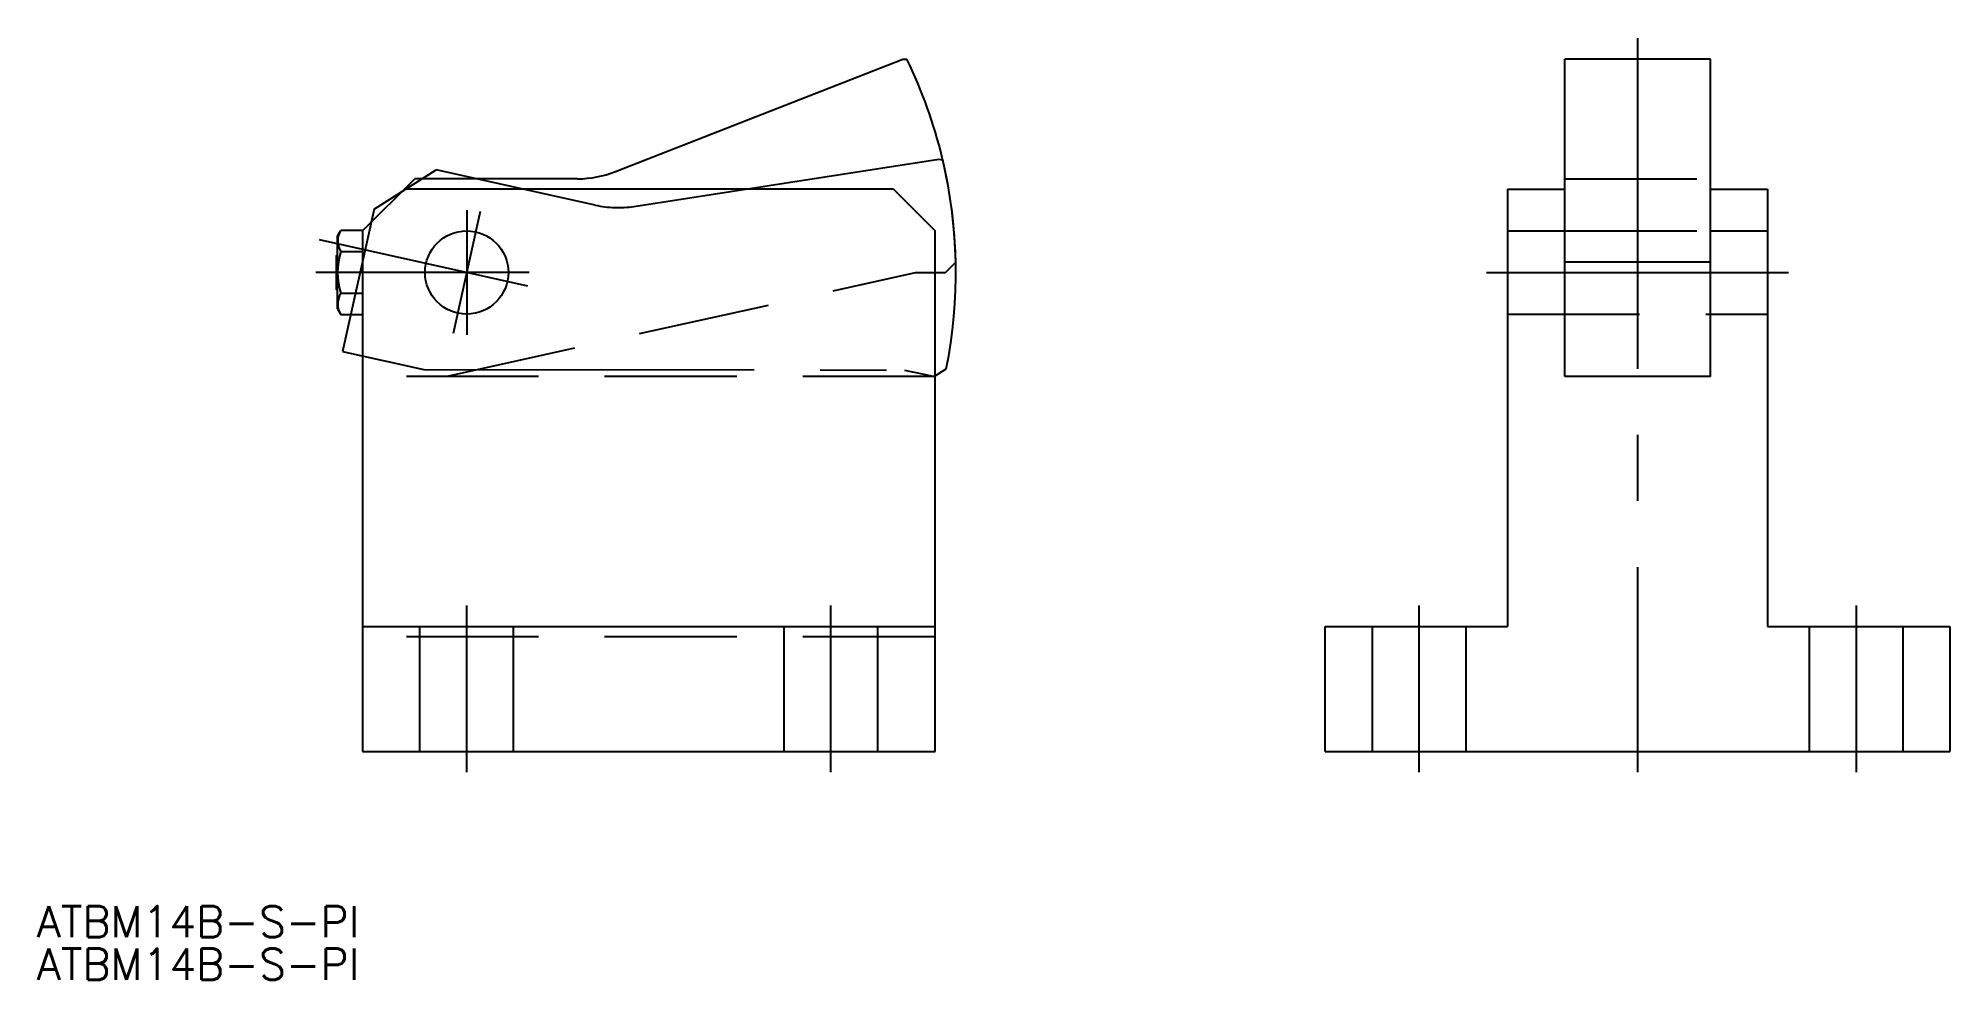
# Model space of a CAD drawing. Extents: x -31 to 152, y -22 to 69.
import ezdxf

# ---------------------------------------------------------------- set-up
doc = ezdxf.new("R2010")
doc.units = 0
for name, pattern in [('CENTER', [50.8, 31.75, -6.35, 6.35, -6.35]), ('DASHED', [19.05, 12.7, -6.35]), ('PHANTOM', [63.5, 31.75, -6.35, 6.35, -6.35, 6.35, -6.35])]:
    doc.linetypes.add(name, pattern=pattern)
doc.layers.get('0').update_dxf_attribs({"linetype": 'CONTINUOUS'})
doc.layers.add('CENTER', color=1, linetype='CENTER')
doc.styles.get("Standard").update_dxf_attribs({"font": 'txt.shx', "height": 3, "bigfont": 'bigfont.shx'})

# ---------------------------------------------------------------- blocks, each defined once
blk = doc.blocks.new('*U6')
at = {"color": 7, "linetype": 'CONTINUOUS'}
blk.add_text('ATBM14B-S-PI', height=3, dxfattribs=at).set_placement((-31.3, -17.86))
blk = doc.blocks.new('*U7')
at = {"color": 7, "linetype": 'CONTINUOUS'}
blk.add_text('ATBM14B-S-PI', height=3, dxfattribs=at).set_placement((-31.3, -21.94))

msp = doc.modelspace()

# ---------------------------------------------------------------- linework, layer by layer
at = {"color": 7, "linetype": 'CONTINUOUS'}
for p, q in [((24.3, 55.69), (51.89, 66.5)), ((51.89, 66.5), (52.29, 66.5)), ((129.5, 66.5), (115.5, 66.5)), ((115.5, 36), (115.5, 66.5)), ((129.5, 36), (129.5, 66.5)), ((0, 50), (5, 55)), ((51, 54), (4, 54)), ((20.65, 55), (5, 55)), ((51, 54), (55, 50)), ((110, 54), (110, 12)), ((110, 54), (115.5, 54)), ((129.5, 54), (135, 54)), ((135, 54), (135, 12)), ((-2.4, 49.5), (-2.09, 50.04)), ((0, 50.04), (-2.09, 50.04)), ((0, 50.04), (0, 0)), ((55, 0), (55, 50)), ((110, 50), (115.5, 50)), ((129.5, 50), (135, 50)), ((-2.4, 42.5), (-2.4, 49.5)), ((-2.09, 48.02), (0, 48.02)), ((-2.5, 47.62), (-2.4, 47.72)), ((-2.5, 44.38), (-2.5, 47.62)), ((55, 46), (56, 46)), ((56, 46), (56.99, 46.99)), ((129.5, 46.99), (115.5, 46.99)), ((115.5, 46), (129.5, 46)), ((-2.4, 44.28), (-2.5, 44.38)), ((-2.4, 42.5), (-2.09, 41.96)), ((0, 43.98), (-2.09, 43.98)), ((-2.09, 41.96), (0, 41.96)), ((129.5, 36), (115.5, 36)), ((0, 12), (55, 12)), ((92.5, 12), (110, 12)), ((92.5, 0), (92.5, 12)), ((135, 12), (152.5, 12)), ((152.5, 12), (152.5, 0)), ((0, 0), (55, 0)), ((92.5, 0), (152.5, 0))]:
    msp.add_line(p, q, dxfattribs=at)
at = {"color": 3, "linetype": 'PHANTOM'}
for p, q in [((1.11, 52.08), (7.08, 55.87)), ((22.35, 52.47), (7.08, 55.87)), ((26.06, 52.35), (55.35, 56.9)), ((55.35, 56.9), (55.74, 56.82)), ((1.11, 52.08), (-1.93, 38.41)), ((1.11, 52.08), (0.83, 50.83)), ((11.3, 51.86), (8.7, 40.14)), ((15.86, 44.7), (-4.15, 49.15)), ((-1.93, 38.41), (5.87, 36.67)), ((54.9, 36), (56.08, 36.75)), ((5.87, 36.67), (52.08, 36.63)), ((52.08, 36.63), (53.92, 36.22)), ((53.92, 36.22), (54.9, 36))]:
    msp.add_line(p, q, dxfattribs=at)
at = {"color": 3, "linetype": 'DASHED'}
for p, q in [((115.5, 55), (129.5, 55)), ((115.5, 50), (129.5, 50)), ((8, 36), (53.11, 46)), ((53.11, 46), (55, 46)), ((110, 42), (135, 42)), ((55, 36), (0, 36)), ((5.5, 0), (5.5, 12)), ((14.5, 0), (14.5, 12)), ((40.5, 0), (40.5, 12)), ((49.5, 0), (49.5, 12)), ((97, 12), (97, 0)), ((106, 12), (106, 0)), ((139, 12), (139, 0)), ((148, 12), (148, 0)), ((55, 11), (0, 11))]:
    msp.add_line(p, q, dxfattribs=at)
at = {"color": 3, "linetype": 'CONTINUOUS'}
for p, q in [((-2.4, 47.62), (-2.5, 47.62)), ((-2.4, 44.38), (-2.5, 44.38))]:
    msp.add_line(p, q, dxfattribs=at)
at = {"color": 7, "linetype": 'CONTINUOUS'}
msp.add_circle((10, 46), 4, dxfattribs=at)
at = {"color": 3, "linetype": 'PHANTOM'}
msp.add_circle((10, 46), 4, dxfattribs=at)
at = {"color": 7, "linetype": 'CONTINUOUS'}
for centre, radius, start, end in [((10, 46), 47, 1.2064, 25.8598), ((20.65, 65), 10, 270, 291.3939), ((-0.61, 49.03), 1.79, 154.3842, 214.3842), ((4.29, 46), 6.69, 162.412, 197.588), ((-0.61, 42.97), 1.79, 145.6158, 205.6158)]:
    msp.add_arc(centre, radius, start, end, dxfattribs=at)
at = {"color": 3, "linetype": 'PHANTOM'}
for centre, radius, start, end in [((10, 46), 47, 348.6506, 13.3039), ((24.53, 62.23), 10, 257.4441, 278.8381)]:
    msp.add_arc(centre, radius, start, end, dxfattribs=at)
at = {"layer": 'CENTER', "color": 1, "linetype": 'CENTER'}
for p, q in [((122.5, 68.5), (122.5, -2)), ((10, 52), (10, 40)), ((16, 46), (-4.5, 46)), ((108, 46), (137, 46)), ((10, -2), (10, 14)), ((45, -2), (45, 14)), ((101.5, 14), (101.5, -2)), ((143.5, 14), (143.5, -2))]:
    msp.add_line(p, q, dxfattribs=at)

# ---------------------------------------------------------------- block references
at = {"color": 7, "linetype": 'CONTINUOUS'}
for name in ['*U6', '*U7']:
    msp.add_blockref(name, (0, 0), dxfattribs=at)

doc.saveas('drawing.dxf')
